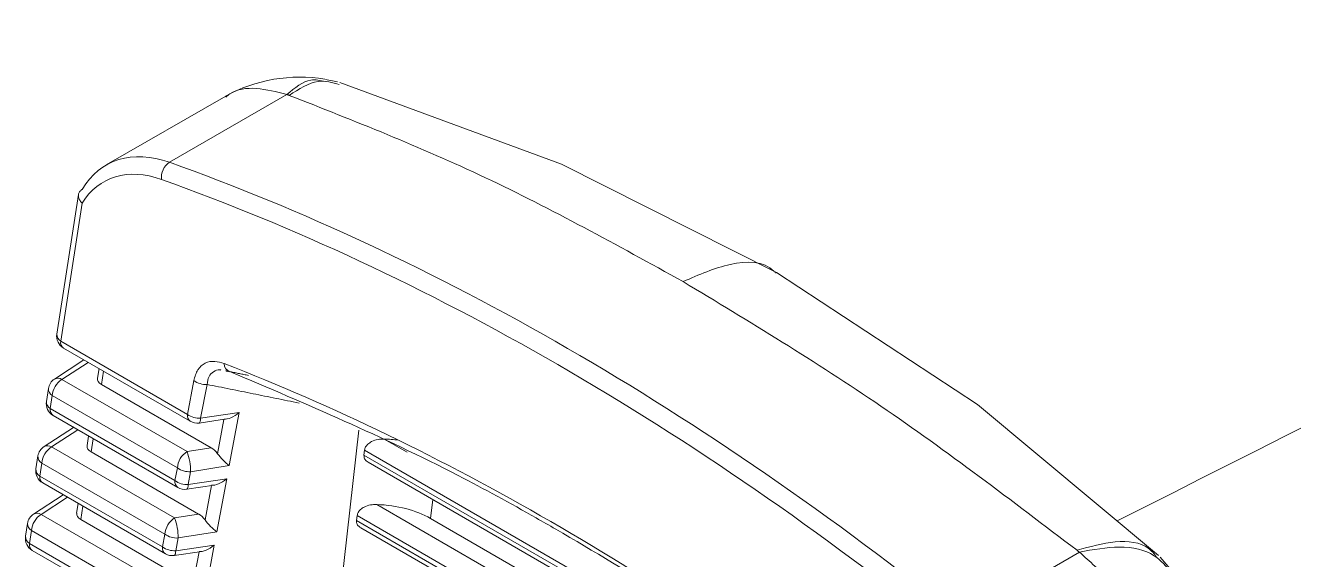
# Model space of a CAD drawing. Extents: x 2 to 136, y 1 to 99.
# Drawn here: x 99.753 to 100.673, y 86.907 to 87.295 of the extents above; entities that cross this region are included whole.
import ezdxf

# ---------------------------------------------------------------- set-up
doc = ezdxf.new("R2010")
doc.units = 0
doc.header["$MEASUREMENT"] = 0
doc.linetypes.add('SLD-Solid', pattern=[0])
doc.layers.add('OBJECT', color=7, linetype='CONTINUOUS')

msp = doc.modelspace()

# ---------------------------------------------------------------- linework, layer by layer
at = {"layer": 'OBJECT', "linetype": 'SLD-Solid', "lineweight": 15}
for p, q in [((99.97928, 87.25396), (99.97065, 87.25581)), ((99.94262, 87.24483), (99.85737, 87.19562)), ((99.89824, 87.24369), (99.81158, 87.19367)), ((99.79136, 87.17225), (99.77569, 87.07102)), ((99.79403, 87.16605), (99.77851, 87.06584)), ((99.77851, 87.06584), (99.87046, 87.01276)), ((99.78057, 87.06083), (99.87252, 87.00774)), ((99.79536, 87.05229), (99.774, 87.03839)), ((99.79842, 87.05052), (99.7794, 87.03814)), ((99.80631, 87.04597), (99.80524, 87.03906)), ((99.80964, 87.04405), (99.80815, 87.03443)), ((99.7794, 87.03814), (99.87016, 86.98574)), ((99.88767, 86.98852), (99.80815, 87.03443)), ((99.87046, 87.01276), (99.87507, 87.03726)), ((99.88468, 87.0345), (99.88007, 87.00999)), ((99.76958, 87.03154), (99.76812, 87.02212)), ((99.7724, 87.02637), (99.77094, 87.01694)), ((99.86316, 86.97397), (99.7724, 87.02637)), ((99.77094, 87.01694), (99.86142, 86.9647)), ((99.773, 87.01192), (99.86348, 86.95969)), ((99.87898, 87.00651), (99.89891, 87.00944)), ((99.88007, 87.00999), (99.90803, 87.0141)), ((99.8923, 86.98426), (99.89698, 87.00915)), ((99.90803, 87.0141), (99.9008, 86.97564)), ((99.78782, 87.00337), (99.76642, 86.98944)), ((99.79088, 87.0016), (99.77182, 86.98919)), ((99.79874, 86.99706), (99.79766, 86.99011)), ((99.95626, 86.66039), (99.99487, 87.00123)), ((99.77182, 86.98919), (99.86112, 86.93764)), ((99.80207, 86.99514), (99.80057, 86.98548)), ((99.87016, 86.98574), (99.88767, 86.98852)), ((100.01325, 86.9949), (100.02994, 86.98527)), ((99.762, 86.98259), (99.76054, 86.97321)), ((99.87862, 86.94042), (99.80057, 86.98548)), ((99.99859, 86.98324), (99.999, 86.98687)), ((99.99859, 86.98324), (100.37954, 86.76332)), ((100.37316, 86.77087), (99.999, 86.98687)), ((100.0017, 86.97806), (100.38255, 86.7582)), ((99.76482, 86.97742), (99.76336, 86.96804)), ((99.85412, 86.92587), (99.76482, 86.97742)), ((99.86142, 86.9647), (99.86316, 86.97397)), ((99.87277, 86.9712), (99.87103, 86.96194)), ((99.9008, 86.97564), (99.87277, 86.9712)), ((99.76336, 86.96804), (99.85238, 86.91665)), ((99.76543, 86.96302), (99.85444, 86.91163)), ((99.86994, 86.95846), (99.88987, 86.96138)), ((99.87103, 86.96194), (99.89899, 86.96604)), ((99.88325, 86.93616), (99.88794, 86.9611)), ((99.89899, 86.96604), (99.89175, 86.92755)), ((99.78028, 86.95445), (99.75884, 86.9405)), ((99.78334, 86.95268), (99.76424, 86.94025)), ((100.04845, 86.95107), (100.04689, 86.93728)), ((99.79117, 86.94816), (99.79008, 86.94116)), ((99.79449, 86.94624), (99.79299, 86.93653)), ((100.00787, 86.94738), (100.3875, 86.72823)), ((99.75442, 86.93365), (99.75297, 86.92431)), ((99.76424, 86.94025), (99.85207, 86.88954)), ((99.86957, 86.89232), (99.79299, 86.93653)), ((99.86112, 86.93764), (99.87862, 86.94042)), ((99.9932, 86.93572), (99.99362, 86.93935)), ((99.9932, 86.93572), (100.39826, 86.70189)), ((100.38989, 86.71058), (99.99362, 86.93935)), ((100.38647, 86.74125), (100.04689, 86.93728)), ((99.75724, 86.92847), (99.75579, 86.91913)), ((99.84507, 86.87777), (99.75724, 86.92847)), ((99.85238, 86.91665), (99.85412, 86.92587)), ((99.86372, 86.9231), (99.86199, 86.91388)), ((99.89175, 86.92755), (99.86372, 86.9231)), ((99.99632, 86.93054), (100.39854, 86.69834)), ((99.75579, 86.91913), (99.84334, 86.86859)), ((99.75785, 86.91412), (99.8454, 86.86358)), ((99.8609, 86.9104), (99.88083, 86.91333)), ((99.86199, 86.91388), (99.88995, 86.91799)), ((99.88995, 86.91799), (99.8827, 86.87945)), ((99.8742, 86.88806), (99.8789, 86.91304)), ((100.51778, 86.9128), (100.43253, 86.86359)), ((100.5851, 86.89894), (100.57632, 86.90929))]:
    msp.add_line(p, q, dxfattribs=at)
at = {"layer": 'OBJECT', "linetype": 'SLD-Solid', "lineweight": 15, "flags": 128}
for points in [[(100.29796, 87.11577), (100.14189, 87.1943), (99.98096, 87.25351)], [(100.57511, 86.91051), (100.44388, 87.01995), (100.29796, 87.11577)], [(99.89833, 87.04453), (99.8991, 87.04445), (99.90071, 87.04368)], [(99.88007, 87.00999), (99.87996, 87.00873), (99.87978, 87.00772), (99.87952, 87.007), (99.87919, 87.0066), (99.87898, 87.00651)], [(99.87103, 86.96194), (99.87092, 86.96068), (99.87074, 86.95967), (99.87047, 86.95895), (99.87015, 86.95854), (99.86994, 86.95846)], [(99.86199, 86.91388), (99.86188, 86.91262), (99.8617, 86.91161), (99.86143, 86.91089), (99.86111, 86.91049), (99.8609, 86.9104)]]:
    msp.add_lwpolyline(points, dxfattribs=at)
at = {"layer": 'OBJECT', "linetype": 'SLD-Solid', "lineweight": 15}
for centre, radius, start, end in [((114.4458, 59.56947), 30.69401, 111.503286, 116.928361), ((99.95184, 87.14589), 0.11152, 80.52564, 118.87255), ((99.865, 87.18451), 0.01348, 124.48076, 185.56459), ((99.78557, 87.06949), 0.01, 171.19813, 240.00269), ((99.78136, 87.07075), 0.00568, 177.32788, 239.85407), ((99.78345, 87.06494), 0.00502, 169.64907, 235.04733), ((99.90295, 87.04934), 0.0058, 177.18242, 257.0926), ((99.77946, 87.03001), 0.01, 123.06007, 171.19813), ((99.78785, 87.02515), 0.0155, 123.05023, 175.4936), ((99.77648, 87.03365), 0.00535, 57.04414, 117.61537), ((99.88375, 87.04935), 0.01488, 234.31292, 273.55483), ((99.77525, 87.03128), 0.00568, 177.32603, 239.85622), ((99.778, 87.02059), 0.01, 171.19813, 240.00269), ((99.77379, 87.02185), 0.00568, 177.32883, 239.8537), ((99.77587, 87.01604), 0.00502, 169.64863, 235.04777), ((99.8754, 87.01186), 0.00502, 169.64907, 235.04733), ((99.87914, 87.02485), 0.01488, 234.31346, 273.55528), ((99.87752, 87.0164), 0.01, 240.00269, 278.35117), ((99.77188, 86.98106), 0.01, 123.06007, 171.19813), ((99.78027, 86.9762), 0.0155, 123.04942, 175.4938), ((99.7689, 86.9847), 0.00535, 57.04402, 117.61686), ((99.76767, 86.98233), 0.00568, 177.32563, 239.85662), ((99.87862, 86.97275), 0.0155, 123.05023, 175.4936), ((99.83338, 86.97165), 0.0394, 359.34758, 20.96027), ((99.77043, 86.97168), 0.01, 171.19813, 240.00269), ((99.76622, 86.97295), 0.00568, 177.32874, 239.85352), ((99.87185, 86.98605), 0.01488, 234.31322, 273.55453), ((99.7683, 86.96714), 0.00502, 169.65017, 235.04623), ((99.86652, 86.96387), 0.00517, 170.70545, 233.99095), ((99.8701, 86.97679), 0.01488, 234.31323, 273.55518), ((99.86848, 86.96835), 0.01, 240.00269, 278.35117), ((99.76133, 86.93575), 0.00535, 57.04266, 117.61716), ((99.76009, 86.93338), 0.00568, 177.32954, 239.85286), ((99.7643, 86.93212), 0.01, 123.06007, 171.19813), ((99.77269, 86.92725), 0.0155, 123.0507, 175.49258), ((99.86957, 86.92465), 0.0155, 123.04942, 175.4938), ((99.82433, 86.92355), 0.0394, 359.34759, 20.95943), ((99.76285, 86.92278), 0.01, 171.19813, 240.00269), ((99.75864, 86.92405), 0.00568, 177.32804, 239.85435), ((99.8628, 86.93795), 0.01488, 234.31305, 273.5547), ((99.76073, 86.91823), 0.00502, 169.6395, 235.0569), ((99.85748, 86.91581), 0.00517, 170.70678, 233.98962), ((99.86106, 86.92874), 0.01488, 234.31362, 273.55511), ((99.85944, 86.92029), 0.01, 240.00269, 278.35117)]:
    msp.add_arc(centre, radius, start, end, dxfattribs=at)
for centre, major_axis, ratio, start_param, end_param in [((99.86867, 87.08806), (-0.05539, 0.10653), 0.604579, 5.706264, 6.642885), ((99.86161, 87.08442), (-0.05037, 0.09788), 0.60697, 5.708938, 6.630472), ((100.06269, 85.17516), (-1.03077, 2.00185), 0.606843, 5.345286, 5.708794), ((100.05563, 85.17152), (-1.02574, 1.9932), 0.60697, 5.34543, 5.708938), ((100.05316, 85.11607), (-0.99276, 1.93123), 0.606953, 5.373172, 5.682201), ((99.81528, 87.03856), (0.01008, 0.00003), 0.578066, 3.050581, 3.924247), ((99.90549, 87.02051), (0.01054, 0.01013), 0.443807, 3.478651, 4.533063), ((99.80771, 86.98961), (0.01008, 0.00003), 0.578066, 3.050581, 3.924247), ((99.88704, 86.98028), (-0.00622, 0.00869), 0.616507, 4.729209, 5.346942), ((100.0098, 86.9599), (0.06026, 0.00006), 0.581691, 1.339752, 1.512931), ((99.89826, 86.98206), (-0.00839, 0.00863), 0.259031, 1.074207, 2.128618), ((99.89645, 86.97246), (0.01054, 0.01013), 0.443807, 3.478651, 4.533063), ((99.80013, 86.94066), (0.01008, 0.00003), 0.578066, 3.050581, 3.924247), ((100.00442, 86.91238), (0.06026, 0.00006), 0.581691, 0.788, 1.512931), ((99.878, 86.93218), (-0.00622, 0.00869), 0.616507, 4.729209, 5.346942), ((99.88921, 86.93396), (-0.00839, 0.00863), 0.259031, 1.074207, 2.128618), ((99.88741, 86.9244), (0.01054, 0.01013), 0.443807, 3.478651, 4.533063)]:
    msp.add_ellipse(centre, major_axis=major_axis, ratio=ratio, start_param=start_param, end_param=end_param, dxfattribs=at)
for points, knots in [([(99.94262, 87.24483), (99.94845, 87.24957), (99.95795, 87.25731), (99.96695, 87.25503), (99.97043, 87.25414)], [0, 0, 0, 0, 0.612667, 1, 1, 1, 1]), ([(99.94434, 87.2442), (99.95143, 87.24875), (99.96403, 87.25683), (99.97561, 87.25351), (99.98067, 87.25207)], [0, 0, 0, 0, 0.56275, 1, 1, 1, 1]), ([(99.94262, 87.24483), (99.93517, 87.24673), (99.92027, 87.25052), (99.90516, 87.24867), (99.89931, 87.24374), (99.89835, 87.24293)], [0, 0, 0, 0, 0.455341, 0.910681, 1, 1, 1, 1]), ([(100.2302, 87.10908), (100.18226, 87.1355), (100.08639, 87.18834), (99.99169, 87.22558), (99.94434, 87.2442)], [0, 0, 0, 0, 0.5, 1, 1, 1, 1]), ([(99.79392, 87.17586), (99.79325, 87.17535), (99.79193, 87.17432), (99.79117, 87.17209), (99.79144, 87.16964), (99.79256, 87.16762), (99.79359, 87.16647), (99.79398, 87.16609), (99.79403, 87.16605)], [0, 0, 0, 0, 0.219278, 0.438506, 0.659243, 0.882986, 0.985831, 1, 1, 1, 1]), ([(100.2302, 87.10908), (100.24165, 87.11405), (100.26541, 87.12438), (100.28953, 87.12406), (100.2971, 87.11576), (100.29758, 87.11524)], [0, 0, 0, 0, 0.465406, 0.966483, 1, 1, 1, 1]), ([(100.2302, 87.10908), (100.27814, 87.08015), (100.37401, 87.0223), (100.46871, 86.9502), (100.51606, 86.91416)], [0, 0, 0, 0, 0.5, 1, 1, 1, 1]), ([(99.87507, 87.03726), (99.87588, 87.04007), (99.87749, 87.0457), (99.88305, 87.05045), (99.88987, 87.05182), (99.89483, 87.05033), (99.89716, 87.04962)], [0, 0, 0, 0, 0.261879, 0.524406, 0.776419, 1, 1, 1, 1]), ([(99.89459, 87.04496), (99.89447, 87.04498), (99.89241, 87.04538), (99.88924, 87.04387), (99.88567, 87.04044), (99.88501, 87.03652), (99.88468, 87.0345)], [0, 0, 0, 0, 0.02034, 0.339236, 0.658638, 1, 1, 1, 1]), ([(100.37186, 86.77224), (100.36724, 86.77578), (100.34412, 86.79345), (100.26661, 86.85022), (100.1881, 86.90079), (100.10943, 86.94574), (100.03065, 86.98888), (99.95672, 87.02029), (99.90165, 87.04369)], [0, 0, 0, 0, 0.029968, 0.149857, 0.5, 0.529967, 0.649857, 1, 1, 1, 1]), ([(99.999, 86.98687), (99.9992, 86.98765), (99.9996, 86.98922), (100.00147, 86.99138), (100.00446, 86.99341), (100.00856, 86.99479), (100.01175, 86.99486), (100.01325, 86.9949)], [0, 0, 0, 0, 0.161023, 0.321393, 0.497909, 0.763, 1, 1, 1, 1]), ([(100.00175, 86.97814), (100.00123, 86.97843), (99.99988, 86.97919), (99.99865, 86.98099), (99.99861, 86.98251), (99.99859, 86.98324)], [0, 0, 0, 0, 0.250835, 0.645886, 1, 1, 1, 1]), ([(99.99362, 86.93935), (99.99381, 86.94013), (99.99421, 86.9417), (99.99609, 86.94387), (99.99907, 86.94589), (100.00318, 86.94727), (100.00637, 86.94734), (100.00787, 86.94738)], [0, 0, 0, 0, 0.161024, 0.321392, 0.49791, 0.763, 1, 1, 1, 1]), ([(99.99637, 86.93062), (99.99585, 86.93092), (99.9945, 86.93167), (99.99326, 86.93347), (99.99322, 86.935), (99.9932, 86.93572)], [0, 0, 0, 0, 0.250832, 0.645888, 1, 1, 1, 1]), ([(100.51606, 86.91416), (100.5255, 86.9168), (100.54506, 86.92229), (100.56568, 86.91951), (100.57195, 86.91162), (100.5738, 86.90929)], [0, 0, 0, 0, 0.396583, 0.822208, 1, 1, 1, 1]), ([(100.51778, 86.9128), (100.52768, 86.91465), (100.54816, 86.91849), (100.57242, 86.91287), (100.58079, 86.90239), (100.58445, 86.8978)], [0, 0, 0, 0, 0.344257, 0.712567, 1, 1, 1, 1]), ([(100.51778, 86.9128), (100.52532, 86.90613), (100.54039, 86.89277), (100.55974, 86.86595), (100.5753, 86.83645), (100.58094, 86.81639), (100.58375, 86.80637)], [0, 0, 0, 0, 0.25, 0.5, 0.75, 1, 1, 1, 1])]:
    msp.add_open_spline(points, degree=3, knots=knots, dxfattribs=at)
for points in [[(99.94434, 87.2442), (99.94262, 87.24483)], [(99.79392, 87.17586), (99.79415, 87.17599)], [(99.90013, 87.04396), (99.89827, 87.0443)], [(99.90165, 87.04369), (99.91478, 87.04105)], [(99.95145, 87.02101), (99.88468, 87.0345)], [(100.51606, 86.91416), (100.51778, 86.9128)]]:
    msp.add_open_spline(points, degree=1, dxfattribs=at)

doc.saveas('drawing.dxf')
